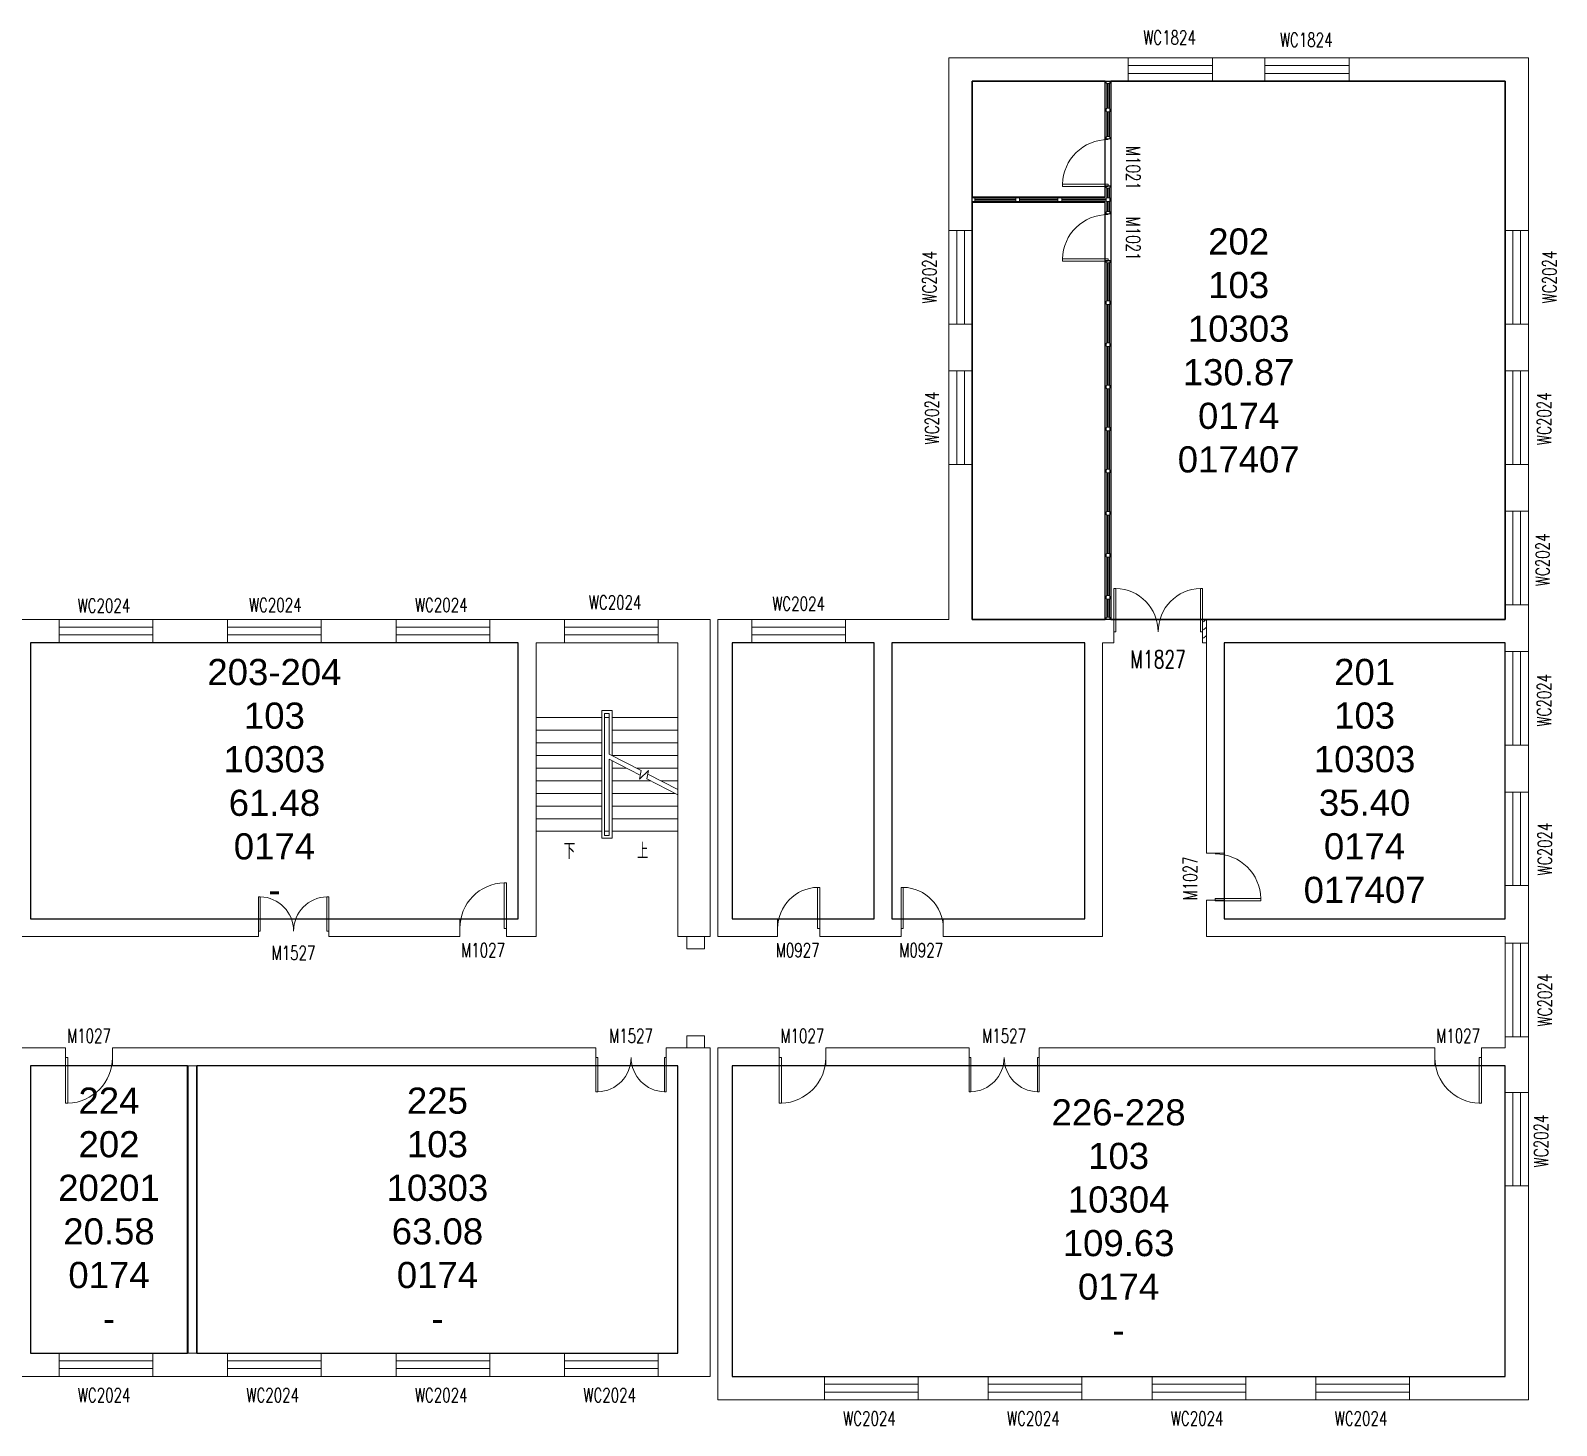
# Model space of a CAD drawing. Header units: millimetres. Extents: x 190226 to 280405, y 86175 to 115988.
# Drawn here: x 247806 to 280405, y 86175 to 115988 of the extents above; entities that cross this region are included whole.
import ezdxf

# ---------------------------------------------------------------- set-up
doc = ezdxf.new("R2010")
doc.units = ezdxf.units.MM
doc.header["$LTSCALE"] = 1000
doc.linetypes.add('DASH', pattern=[0.35, 0.25, -0.1])
doc.layers.add('body', color=30, linetype='Continuous', lineweight=15)
for name, color, linetype in [('RM', 4, 'Continuous'), ('RM$', 5, 'Continuous'), ('RM$TXT', 5, 'Continuous')]:
    doc.layers.add(name, color=color, linetype=linetype)
doc.styles.add('_TCH_DIM', font='SIMPLEX', dxfattribs={"bigfont": 'GBCBIG'})
doc.styles.add('_TCH_WINDOW', font='SIMPLEX', dxfattribs={"height": 3.5, "bigfont": 'GBCBIG'})
doc.styles.get("Standard").update_dxf_attribs({"font": 'arial.ttf'})

# ---------------------------------------------------------------- blocks, each defined once
blk = doc.blocks.new('$TCHSYS$WIN2D')
for p, q in [((-0.5, 0.5), (0.5, 0.5)), ((-0.5, 0.5), (-0.5, -0.5)), ((0.5, 0.5), (0.5, -0.5)), ((0.5, 0.167), (-0.5, 0.167)), ((0.5, -0.167), (-0.5, -0.167)), ((-0.5, -0.5), (0.5, -0.5))]:
    blk.add_line(p, q)
blk = doc.blocks.new('$DorLib2D$00000001')
for p, q in [((0.45, 0.975), (0.5, 0.975)), ((0.45, 0), (0.45, 0.975)), ((0.5, 0), (0.5, 0.975)), ((0.5, 0), (0.45, 0))]:
    blk.add_line(p, q)
at = {"lineweight": 13}
blk.add_arc((0.475, 0), 0.975, 91.4693, 180, dxfattribs=at)
blk = doc.blocks.new('$DorLib2D$00000002')
for p, q in [((-0.5, 0), (-0.5, 0.4875)), ((-0.475, 0.4875), (-0.5, 0.4875)), ((-0.475, 0), (-0.475, 0.4875)), ((0.475, 0), (0.475, 0.4875)), ((0.475, 0.4875), (0.5, 0.4875)), ((0.5, 0), (0.5, 0.4875)), ((-0.5, 0), (-0.475, 0)), ((0.5, 0), (0.475, 0))]:
    blk.add_line(p, q)
at = {"lineweight": 13}
for centre, start, end in [((-0.4875, 0), 0, 88.53072), ((0.4875, 0), 91.46928, 180)]:
    blk.add_arc(centre, 0.4875, start, end, dxfattribs=at)

msp = doc.modelspace()

# ---------------------------------------------------------------- hatches: boundary and pattern name
at = {"layer": 'body'}
h = msp.add_hatch(dxfattribs=at)
h.set_pattern_fill('普通砖', color=30, scale=50, style=0)
h.set_pattern_definition([(45, (-10617.27, 11142.61), (-88.388383, 88.388383), [])])
h.paths.add_polyline_path([(272926, 103404), (272866, 103404), (272866, 102904), (272926, 102904)])

# ---------------------------------------------------------------- linework, layer by layer
at = {"layer": 'body', "color": 30}
for p, q in [((271256, 115404), (267426, 115404)), ((267426, 115404), (267426, 111939)), ((271256, 114904), (271256, 115404)), ((274176, 115404), (273056, 115404)), ((273056, 115404), (273056, 114904)), ((274176, 114904), (274176, 115404)), ((279806, 115404), (275976, 115404)), ((275976, 115404), (275976, 114904)), ((279806, 111714), (279806, 115404)), ((267926, 114904), (271256, 114904)), ((267926, 114904), (267926, 111939)), ((270796, 114854), (270796, 114328)), ((270821, 114854), (270821, 114328)), ((270831, 114854), (270831, 114328)), ((270856, 114854), (270856, 114328)), ((271256, 114904), (279306, 114904)), ((273056, 114904), (274176, 114904)), ((279306, 114904), (279306, 111714)), ((270796, 114248), (270796, 113722)), ((270821, 114248), (270821, 113722)), ((270831, 114248), (270831, 113722)), ((270856, 114248), (270856, 113722)), ((270796, 112622), (270796, 112412)), ((270821, 112622), (270821, 112412)), ((270831, 112622), (270831, 112412)), ((270856, 112622), (270856, 112412)), ((268856, 112402), (267976, 112402)), ((268856, 112377), (267976, 112377)), ((268856, 112367), (267976, 112367)), ((268856, 112342), (267976, 112342)), ((269756, 112402), (268936, 112402)), ((269756, 112377), (268936, 112377)), ((269756, 112367), (268936, 112367)), ((269756, 112342), (268936, 112342)), ((270786, 112402), (269836, 112402)), ((270786, 112377), (269836, 112377)), ((270786, 112367), (269836, 112367)), ((270786, 112342), (269836, 112342)), ((270796, 112332), (270796, 112122)), ((270821, 112332), (270821, 112122)), ((270831, 112332), (270831, 112122)), ((270856, 112332), (270856, 112122)), ((267426, 111939), (267426, 111714)), ((267926, 111714), (267926, 111939)), ((267426, 111714), (267926, 111714)), ((267926, 103404), (267926, 111714)), ((279306, 111714), (279306, 103404)), ((279306, 111714), (279806, 111714)), ((270796, 111022), (270796, 110212)), ((270821, 111022), (270821, 110212)), ((270831, 111022), (270831, 110212)), ((270856, 111022), (270856, 110212)), ((270796, 110132), (270796, 109312)), ((270821, 110132), (270821, 109312)), ((270831, 110132), (270831, 109312)), ((270856, 110132), (270856, 109312)), ((267426, 109714), (267426, 108714)), ((267926, 109714), (267426, 109714)), ((279806, 109714), (279306, 109714)), ((279306, 109714), (279306, 108714)), ((279806, 108714), (279806, 109714)), ((270796, 109232), (270796, 108412)), ((270821, 109232), (270821, 108412)), ((270831, 109232), (270831, 108412)), ((270856, 109232), (270856, 108412)), ((267426, 108714), (267926, 108714)), ((279306, 108714), (279806, 108714)), ((270796, 108332), (270796, 107512)), ((270821, 108332), (270821, 107512)), ((270831, 108332), (270831, 107512)), ((270856, 108332), (270856, 107512)), ((270796, 107432), (270796, 106612)), ((270821, 107432), (270821, 106612)), ((270831, 107432), (270831, 106612)), ((270856, 107432), (270856, 106612)), ((267926, 106714), (267426, 106714)), ((267426, 106714), (267426, 103404)), ((279306, 106714), (279306, 105714)), ((279806, 106714), (279306, 106714)), ((279806, 106089), (279806, 106714)), ((270796, 106532), (270796, 105712)), ((270821, 106532), (270821, 105712)), ((270831, 106532), (270831, 105712)), ((270856, 106532), (270856, 105712)), ((279806, 105714), (279806, 106089)), ((270796, 105632), (270796, 104812)), ((270821, 105632), (270821, 104812)), ((270831, 105632), (270831, 104812)), ((270856, 105632), (270856, 104812)), ((279306, 105714), (279806, 105714)), ((270796, 104732), (270796, 103912)), ((270821, 104732), (270821, 103912)), ((270831, 104732), (270831, 103912)), ((270856, 104732), (270856, 103912)), ((270796, 103832), (270796, 103454)), ((270821, 103832), (270821, 103454)), ((270831, 103832), (270831, 103454)), ((270856, 103832), (270856, 103454)), ((279806, 103714), (279306, 103714)), ((279806, 103214), (279806, 103714)), ((248416, 103404), (247616, 103404)), ((248416, 102904), (248416, 103404)), ((252016, 103404), (250416, 103404)), ((250416, 103404), (250416, 102904)), ((252016, 102904), (252016, 103404)), ((255616, 103404), (254016, 103404)), ((254016, 103404), (254016, 102904)), ((255616, 102904), (255616, 103404)), ((258416, 103404), (257616, 103404)), ((257616, 103404), (257616, 102904)), ((259216, 103404), (258416, 103404)), ((259216, 102904), (259216, 103404)), ((262326, 103404), (261216, 103404)), ((261216, 103404), (261216, 102904)), ((262326, 96624), (262326, 103404)), ((262486, 103404), (262486, 96624)), ((263216, 103404), (262486, 103404)), ((263216, 102904), (263216, 103404)), ((266016, 103404), (265216, 103404)), ((265216, 103404), (265216, 102904)), ((267426, 103404), (266016, 103404)), ((270946, 103404), (267926, 103404)), ((270946, 103404), (270946, 102904)), ((272926, 103404), (272846, 103404)), ((272846, 103404), (272846, 102904)), ((279306, 103404), (272926, 103404)), ((272926, 103404), (272926, 98404)), ((273556, 103404), (273676, 103404)), ((279806, 102714), (279806, 103214)), ((247806, 102904), (248416, 102904)), ((247806, 97004), (247806, 102904)), ((250416, 102904), (252016, 102904)), ((254016, 102904), (255616, 102904)), ((257616, 102904), (258226, 102904)), ((258226, 97004), (258226, 102904)), ((258606, 102904), (259216, 102904)), ((258606, 96624), (258606, 102904)), ((261636, 102904), (258606, 102904)), ((258606, 102904), (258606, 101304)), ((261216, 102904), (261636, 102904)), ((261636, 96624), (261636, 102904)), ((261636, 101304), (261636, 102904)), ((262796, 102904), (262796, 97004)), ((262796, 102904), (263216, 102904)), ((265216, 102904), (265826, 102904)), ((265826, 97004), (265826, 102904)), ((266206, 97004), (266206, 102904)), ((267616, 102904), (266206, 102904)), ((270326, 102904), (267616, 102904)), ((270326, 102904), (270326, 97004)), ((270706, 102904), (270706, 96624)), ((270706, 102904), (270946, 102904)), ((272846, 102904), (272926, 102904)), ((279306, 102904), (273306, 102904)), ((273306, 98404), (273306, 102904)), ((279306, 102904), (279306, 102714)), ((279306, 102714), (279806, 102714)), ((260231, 101454), (260011, 101454)), ((260011, 101454), (260011, 98724)), ((260171, 101394), (260071, 101394)), ((260071, 101394), (260071, 98784)), ((260171, 100526), (260171, 101394)), ((260231, 100495), (260231, 101454)), ((258606, 99765), (258606, 101304)), ((258606, 101304), (260011, 101304)), ((260011, 101304), (258606, 101304)), ((260071, 101304), (260071, 98874)), ((260171, 101304), (260071, 101304)), ((260171, 100526), (260171, 101304)), ((261636, 101304), (260231, 101304)), ((261636, 101304), (260231, 101304)), ((261636, 101304), (261636, 98874)), ((258606, 101034), (260011, 101034)), ((258606, 100764), (260011, 100764)), ((261636, 101034), (260231, 101034)), ((261636, 100764), (260231, 100764)), ((258606, 100494), (260011, 100494)), ((260852, 100172), (260171, 100526)), ((260171, 98874), (260171, 100413)), ((260830, 100071), (260171, 100413)), ((260171, 98784), (260171, 100413)), ((261636, 100494), (260232, 100494)), ((279806, 100714), (279306, 100714)), ((279306, 100714), (279306, 99714)), ((279806, 99714), (279806, 100714)), ((258606, 100224), (260011, 100224)), ((260231, 98724), (260231, 100382)), ((260535, 100224), (260231, 100224)), ((261636, 100224), (260752, 100224)), ((260812, 99989), (260852, 100172)), ((261010, 100171), (260812, 99989)), ((260972, 99997), (261010, 100171)), ((261636, 99765), (260994, 100098)), ((258606, 99954), (260011, 99954)), ((261054, 99954), (260231, 99954)), ((261636, 99652), (260972, 99997)), ((261636, 99954), (261271, 99954)), ((258606, 99684), (260011, 99684)), ((258606, 98874), (258606, 99652)), ((261574, 99684), (260231, 99684)), ((279306, 99714), (279806, 99714)), ((258606, 99414), (260011, 99414)), ((258606, 99144), (260011, 99144)), ((261636, 99414), (260231, 99414)), ((261636, 99144), (260231, 99144)), ((258606, 98874), (260011, 98874)), ((260171, 98874), (260071, 98874)), ((260071, 98784), (260171, 98784)), ((261636, 98874), (260231, 98874)), ((260011, 98724), (260231, 98724)), ((272926, 98404), (273306, 98404)), ((279806, 97714), (279306, 97714)), ((279306, 97714), (279306, 97004)), ((279806, 96814), (279806, 97714)), ((273306, 97404), (272926, 97404)), ((272926, 97404), (272926, 96624)), ((273306, 97004), (273306, 97404)), ((252713, 97004), (247806, 97004)), ((252676, 96624), (252676, 97004)), ((256976, 97004), (254176, 97004)), ((254176, 96624), (254176, 97004)), ((256976, 96624), (256976, 97004)), ((258226, 97004), (257976, 97004)), ((257976, 97004), (257976, 96624)), ((263766, 97004), (262796, 97004)), ((263766, 96624), (263766, 97004)), ((265826, 97004), (264666, 97004)), ((264666, 97004), (264666, 96624)), ((266406, 97004), (266206, 97004)), ((266406, 96624), (266406, 97004)), ((270326, 97004), (267306, 97004)), ((267306, 97004), (267306, 96624)), ((273306, 97004), (279306, 97004)), ((247616, 96624), (252676, 96624)), ((254176, 96624), (256976, 96624)), ((257976, 96624), (258606, 96624)), ((261636, 96624), (262326, 96624)), ((262486, 96624), (263766, 96624)), ((264666, 96624), (266016, 96624)), ((266016, 96624), (266406, 96624)), ((267306, 96624), (270706, 96624)), ((272926, 96624), (279306, 96624)), ((279306, 96624), (279306, 94484)), ((279806, 96484), (279806, 96814)), ((279306, 96484), (279806, 96484)), ((248556, 94244), (247616, 94244)), ((248556, 93864), (248556, 94244)), ((259886, 94244), (249556, 94244)), ((249556, 94244), (249556, 93864)), ((262326, 94244), (261386, 94244)), ((261386, 94244), (261386, 93864)), ((262326, 87224), (262326, 94244)), ((262486, 94244), (262486, 86724)), ((263796, 94244), (262486, 94244)), ((263796, 93864), (263796, 94244)), ((266916, 94244), (264796, 94244)), ((264796, 94244), (264796, 93864)), ((267856, 94244), (266916, 94244)), ((267856, 93864), (267856, 94244)), ((277806, 94244), (269356, 94244)), ((269356, 94244), (269356, 93864)), ((277806, 93864), (277806, 94244)), ((278806, 94244), (278806, 93864)), ((278806, 94244), (279306, 94244)), ((279806, 94484), (279306, 94484)), ((279306, 94484), (279306, 94244)), ((279806, 94054), (279806, 94484)), ((279806, 93294), (279806, 94054)), ((247806, 93864), (248556, 93864)), ((247806, 87724), (247806, 93864)), ((249556, 93864), (259886, 93864)), ((251158, 87724), (251158, 93864)), ((251170, 87724), (251170, 93864)), ((251170, 93864), (251350, 93864)), ((251350, 87724), (251350, 93864)), ((251362, 87724), (251362, 93864)), ((261386, 93864), (261636, 93864)), ((261636, 87724), (261636, 93864)), ((262796, 93864), (262796, 87224)), ((262796, 93864), (263796, 93864)), ((264796, 93864), (266916, 93864)), ((266916, 93864), (267856, 93864)), ((269356, 93864), (277806, 93864)), ((278806, 93864), (279306, 93864)), ((279306, 93864), (279306, 93294)), ((279306, 93294), (279306, 87224)), ((279306, 93294), (279806, 93294)), ((279806, 91294), (279306, 91294)), ((279806, 86724), (279806, 91294)), ((248416, 87724), (247806, 87724)), ((248416, 87224), (248416, 87724)), ((252016, 87724), (250416, 87724)), ((250416, 87724), (250416, 87224)), ((251170, 87724), (251350, 87724)), ((252016, 87224), (252016, 87724)), ((255616, 87724), (254016, 87724)), ((254016, 87724), (254016, 87224)), ((255616, 87224), (255616, 87724)), ((259216, 87724), (257616, 87724)), ((257616, 87724), (257616, 87224)), ((259216, 87224), (259216, 87724)), ((261636, 87724), (261216, 87724)), ((261216, 87724), (261216, 87224)), ((247616, 87224), (248416, 87224)), ((250416, 87224), (252016, 87224)), ((254016, 87224), (255616, 87224)), ((257616, 87224), (259216, 87224)), ((261216, 87224), (262326, 87224)), ((264766, 87224), (262796, 87224)), ((264766, 86724), (264766, 87224)), ((266916, 87224), (266766, 87224)), ((266766, 87224), (266766, 86724)), ((268266, 87224), (266916, 87224)), ((268266, 86724), (268266, 87224)), ((271766, 87224), (270266, 87224)), ((270266, 87224), (270266, 86724)), ((271766, 86724), (271766, 87224)), ((275266, 87224), (273766, 87224)), ((273766, 87224), (273766, 86724)), ((275266, 86724), (275266, 87224)), ((279306, 87224), (277266, 87224)), ((277266, 87224), (277266, 86724)), ((262486, 86724), (264766, 86724)), ((266766, 86724), (266916, 86724)), ((266916, 86724), (268266, 86724)), ((270266, 86724), (271766, 86724)), ((273766, 86724), (275266, 86724)), ((277266, 86724), (279806, 86724))]:
    msp.add_line(p, q, dxfattribs=at)
at = {"layer": 'body', "color": 30, "linetype": 'DASH'}
for p, q in [((254726, 102904), (254906, 102904)), ((254726, 97004), (254906, 97004))]:
    msp.add_line(p, q, dxfattribs=at)
at = {"layer": 'body'}
msp.add_line((259886, 94244), (259886, 93864), dxfattribs=at)
at = {"layer": 'body', "color": 30}
for points in [[(270886, 113672), (270886, 114904), (270766, 114904), (270766, 113672), (270886, 113672)], [(270786, 114904), (270786, 114864), (270796, 114854), (270856, 114854), (270866, 114864), (270866, 114904)], [(270856, 114248), (270796, 114248), (270786, 114258), (270786, 114318), (270796, 114328), (270856, 114328), (270866, 114318), (270866, 114258)], [(270786, 113672), (270786, 113712), (270796, 113722), (270856, 113722), (270866, 113712), (270866, 113672)], [(270766, 112432), (267926, 112432), (267926, 112312), (270766, 112312), (270766, 112072), (270886, 112072), (270886, 112672), (270766, 112672), (270766, 112432)], [(270786, 112672), (270786, 112632), (270796, 112622), (270856, 112622), (270866, 112632), (270866, 112672)], [(267926, 112412), (267966, 112412), (267976, 112402), (267976, 112342), (267966, 112332), (267926, 112332)], [(268926, 112332), (268866, 112332), (268856, 112342), (268856, 112402), (268866, 112412), (268926, 112412), (268936, 112402), (268936, 112342)], [(269826, 112332), (269766, 112332), (269756, 112342), (269756, 112402), (269766, 112412), (269826, 112412), (269836, 112402), (269836, 112342)], [(270856, 112332), (270796, 112332), (270786, 112342), (270786, 112402), (270796, 112412), (270856, 112412), (270866, 112402), (270866, 112342)], [(270786, 112072), (270786, 112112), (270796, 112122), (270856, 112122), (270866, 112112), (270866, 112072)], [(270886, 103404), (270886, 111072), (270766, 111072), (270766, 103404), (270886, 103404)], [(270786, 111072), (270786, 111032), (270796, 111022), (270856, 111022), (270866, 111032), (270866, 111072)], [(270856, 110132), (270796, 110132), (270786, 110142), (270786, 110202), (270796, 110212), (270856, 110212), (270866, 110202), (270866, 110142)], [(270856, 109232), (270796, 109232), (270786, 109242), (270786, 109302), (270796, 109312), (270856, 109312), (270866, 109302), (270866, 109242)], [(270856, 108332), (270796, 108332), (270786, 108342), (270786, 108402), (270796, 108412), (270856, 108412), (270866, 108402), (270866, 108342)], [(270856, 107432), (270796, 107432), (270786, 107442), (270786, 107502), (270796, 107512), (270856, 107512), (270866, 107502), (270866, 107442)], [(270856, 106532), (270796, 106532), (270786, 106542), (270786, 106602), (270796, 106612), (270856, 106612), (270866, 106602), (270866, 106542)], [(270856, 105632), (270796, 105632), (270786, 105642), (270786, 105702), (270796, 105712), (270856, 105712), (270866, 105702), (270866, 105642)], [(270856, 104732), (270796, 104732), (270786, 104742), (270786, 104802), (270796, 104812), (270856, 104812), (270866, 104802), (270866, 104742)], [(270856, 103832), (270796, 103832), (270786, 103842), (270786, 103902), (270796, 103912), (270856, 103912), (270866, 103902), (270866, 103842)], [(270786, 103404), (270786, 103444), (270796, 103454), (270856, 103454), (270866, 103444), (270866, 103404)], [(262206, 96624), (261826, 96624), (261826, 96364), (262206, 96364)], [(262206, 94504), (261826, 94504), (261826, 94244), (262206, 94244)]]:
    msp.add_lwpolyline(points, close=True, dxfattribs=at)
at = {"layer": 'RM'}
for points in [[(267926, 114904), (267926, 112432), (270766, 112432), (270766, 114904)], [(270886, 114904), (270886, 103404), (279306, 103404), (279306, 114904)], [(267926, 112312), (267926, 103404), (270766, 103404), (270766, 112312)], [(262796, 102904), (262796, 97004), (265826, 97004), (265826, 102904)], [(266206, 102904), (266206, 97004), (270326, 97004), (270326, 102904)]]:
    msp.add_lwpolyline(points, close=True, dxfattribs=at)
at = {"layer": 'RM$'}
for points in [[(267926, 114904), (279306, 114904), (279306, 103404), (267926, 103404)], [(247806, 102904), (247806, 97004), (258226, 97004), (258226, 102904)], [(273306, 102904), (273306, 97004), (279306, 97004), (279306, 102904)], [(247806, 93864), (247806, 87724), (251158, 87724), (251158, 93864)], [(251362, 93864), (251362, 87724), (261636, 87724), (261636, 93864)], [(262796, 93864), (262796, 87224), (279306, 87224), (279306, 93864)]]:
    msp.add_lwpolyline(points, close=True, dxfattribs=at)

# ---------------------------------------------------------------- block references
at = {"layer": 'body', "color": 30}
ref = msp.add_blockref('$TCHSYS$WIN2D', (272156, 115154), dxfattribs=dict(at, xscale=-1800, yscale=-500, zscale=-1800, rotation=180))
ref.add_attrib('A', 'WC1824', (271576, 115691), dxfattribs={"height": 297.5, "style": '_TCH_WINDOW', "width": 0.705882})
ref = msp.add_blockref('$TCHSYS$WIN2D', (275076, 115154), dxfattribs=dict(at, xscale=1800, yscale=-500, zscale=1800, rotation=180))
ref.add_attrib('A', 'WC1824', (274496, 115641), dxfattribs={"height": 297.5, "style": '_TCH_WINDOW', "width": 0.705882})
ref = msp.add_blockref('$DorLib2D$00000001', (270826, 113157), dxfattribs=dict(at, xscale=-1000, yscale=1000, zscale=1000, rotation=90))
ref.add_attrib('A', 'M1021', (271211, 113518), dxfattribs={"height": 297.5, "rotation": 270, "style": '_TCH_WINDOW', "width": 0.705882})
ref = msp.add_blockref('$DorLib2D$00000001', (270826, 111557), dxfattribs=dict(at, xscale=-1000, yscale=1000, zscale=1000, rotation=90))
ref.add_attrib('A', 'M1021', (271211, 112008), dxfattribs={"height": 297.5, "rotation": 270, "style": '_TCH_WINDOW', "width": 0.705882})
ref = msp.add_blockref('$TCHSYS$WIN2D', (267676, 110714), dxfattribs=dict(at, xscale=-2000, yscale=500, zscale=-2000, rotation=270))
ref.add_attrib('A', 'WC2024', (267162, 110154), dxfattribs={"height": 297.5, "rotation": 90, "style": '_TCH_WINDOW', "width": 0.705882})
ref = msp.add_blockref('$TCHSYS$WIN2D', (279556, 110714), dxfattribs=dict(at, xscale=2000, yscale=-500, zscale=2000, rotation=90))
ref.add_attrib('A', 'WC2024', (280405, 110159), dxfattribs={"height": 297.5, "rotation": 90, "style": '_TCH_WINDOW', "width": 0.705882})
ref = msp.add_blockref('$TCHSYS$WIN2D', (267676, 107714), dxfattribs=dict(at, xscale=2000, yscale=500, zscale=2000, rotation=270))
ref.add_attrib('A', 'WC2024', (267213, 107144), dxfattribs={"height": 297.5, "rotation": 90, "style": '_TCH_WINDOW', "width": 0.705882})
ref = msp.add_blockref('$TCHSYS$WIN2D', (279556, 107714), dxfattribs=dict(at, xscale=2000, yscale=-500, zscale=2000, rotation=90))
ref.add_attrib('A', 'WC2024', (280291, 107131), dxfattribs={"height": 297.5, "rotation": 90, "style": '_TCH_WINDOW', "width": 0.705882})
ref = msp.add_blockref('$TCHSYS$WIN2D', (279556, 104714), dxfattribs=dict(at, xscale=2000, yscale=-500, zscale=2000, rotation=90))
ref.add_attrib('A', 'WC2024', (280259, 104114), dxfattribs={"height": 297.5, "rotation": 90, "style": '_TCH_WINDOW', "width": 0.705882})
ref = msp.add_blockref('$DorLib2D$00000002', (271896, 103139), dxfattribs=dict(at, xscale=1900, yscale=-1900, zscale=1900, rotation=180))
ref.add_attrib('A', 'M1827', (271300, 102362), dxfattribs={"height": 376.8, "style": '_TCH_WINDOW', "width": 0.705882})
ref = msp.add_blockref('$TCHSYS$WIN2D', (249416, 103154), dxfattribs=dict(at, xscale=2000, yscale=-500, zscale=2000, rotation=180))
ref.add_attrib('A', 'WC2024', (248811, 103548), dxfattribs={"height": 297.5, "style": '_TCH_WINDOW', "width": 0.705882})
ref = msp.add_blockref('$TCHSYS$WIN2D', (253016, 103154), dxfattribs=dict(at, xscale=-2000, yscale=-500, zscale=-2000, rotation=180))
ref.add_attrib('A', 'WC2024', (252471, 103562), dxfattribs={"height": 297.5, "style": '_TCH_WINDOW', "width": 0.705882})
ref = msp.add_blockref('$TCHSYS$WIN2D', (256616, 103154), dxfattribs=dict(at, xscale=-2000, yscale=-500, zscale=-2000, rotation=180))
ref.add_attrib('A', 'WC2024', (256017, 103562), dxfattribs={"height": 297.5, "style": '_TCH_WINDOW', "width": 0.705882})
ref = msp.add_blockref('$TCHSYS$WIN2D', (260216, 103154), dxfattribs=dict(at, xscale=-2000, yscale=-500, zscale=-2000, rotation=180))
ref.add_attrib('A', 'WC2024', (259732, 103618), dxfattribs={"height": 297.5, "style": '_TCH_WINDOW', "width": 0.705882})
ref = msp.add_blockref('$TCHSYS$WIN2D', (264216, 103154), dxfattribs=dict(at, xscale=2000, yscale=-500, zscale=2000, rotation=180))
ref.add_attrib('A', 'WC2024', (263651, 103590), dxfattribs={"height": 297.5, "style": '_TCH_WINDOW', "width": 0.705882})
ref = msp.add_blockref('$TCHSYS$WIN2D', (279556, 101714), dxfattribs=dict(at, xscale=2000, yscale=-500, zscale=2000, rotation=90))
ref.add_attrib('A', 'WC2024', (280291, 101114), dxfattribs={"height": 297.5, "rotation": 90, "style": '_TCH_WINDOW', "width": 0.705882})
ref = msp.add_blockref('$TCHSYS$WIN2D', (279556, 98714), dxfattribs=dict(at, xscale=2000, yscale=-500, zscale=2000, rotation=90))
ref.add_attrib('A', 'WC2024', (280307, 97934), dxfattribs={"height": 297.5, "rotation": 90, "style": '_TCH_WINDOW', "width": 0.705882})
ref = msp.add_blockref('$DorLib2D$00000001', (273116, 97889), dxfattribs=dict(at, xscale=1000, yscale=1000, zscale=1000, rotation=270))
ref.add_attrib('A', 'M1027', (272730, 97400), dxfattribs={"height": 297.5, "rotation": 90, "style": '_TCH_WINDOW', "width": 0.705882})
ref = msp.add_blockref('$DorLib2D$00000002', (253426, 96743), dxfattribs=dict(at, xscale=1500, yscale=-1500, zscale=1500, rotation=180))
ref.add_attrib('A', 'M1527', (252956, 96129), dxfattribs={"height": 297.5, "style": '_TCH_WINDOW', "width": 0.705882})
ref = msp.add_blockref('$DorLib2D$00000001', (257476, 96799), dxfattribs=dict(at, xscale=-1000, yscale=-1000, zscale=-1000, rotation=180))
ref.add_attrib('A', 'M1027', (257006, 96185), dxfattribs={"height": 297.5, "style": '_TCH_WINDOW', "width": 0.705882})
ref = msp.add_blockref('$DorLib2D$00000001', (264216, 96799), dxfattribs=dict(at, xscale=-900, yscale=-900, zscale=-900, rotation=180))
ref.add_attrib('A', 'M0927', (263726, 96185), dxfattribs={"height": 297.5, "style": '_TCH_WINDOW', "width": 0.705882})
ref = msp.add_blockref('$DorLib2D$00000001', (266856, 96799), dxfattribs=dict(at, xscale=900, yscale=-900, zscale=900, rotation=180))
ref.add_attrib('A', 'M0927', (266366, 96185), dxfattribs={"height": 297.5, "style": '_TCH_WINDOW', "width": 0.705882})
ref = msp.add_blockref('$TCHSYS$WIN2D', (279556, 95484), dxfattribs=dict(at, xscale=2000, yscale=-500, zscale=2000, rotation=90))
ref.add_attrib('A', 'WC2024', (280307, 94704), dxfattribs={"height": 297.5, "rotation": 90, "style": '_TCH_WINDOW', "width": 0.705882})
ref = msp.add_blockref('$DorLib2D$00000001', (249056, 94039), dxfattribs=dict(at, xscale=1000, yscale=1000, zscale=1000, rotation=180))
ref.add_attrib('A', 'M1027', (248586, 94355), dxfattribs={"height": 297.5, "style": '_TCH_WINDOW', "width": 0.705882})
ref = msp.add_blockref('$DorLib2D$00000002', (260636, 94039), dxfattribs=dict(at, xscale=1500, yscale=1500, zscale=1500, rotation=180))
ref.add_attrib('A', 'M1527', (260166, 94355), dxfattribs={"height": 297.5, "style": '_TCH_WINDOW', "width": 0.705882})
ref = msp.add_blockref('$DorLib2D$00000001', (264296, 94039), dxfattribs=dict(at, xscale=1000, yscale=1000, zscale=1000, rotation=180))
ref.add_attrib('A', 'M1027', (263826, 94355), dxfattribs={"height": 297.5, "style": '_TCH_WINDOW', "width": 0.705882})
ref = msp.add_blockref('$DorLib2D$00000002', (268606, 94039), dxfattribs=dict(at, xscale=-1500, yscale=1500, zscale=-1500, rotation=180))
ref.add_attrib('A', 'M1527', (268136, 94355), dxfattribs={"height": 297.5, "style": '_TCH_WINDOW', "width": 0.705882})
ref = msp.add_blockref('$DorLib2D$00000001', (278306, 94039), dxfattribs=dict(at, xscale=-1000, yscale=1000, zscale=-1000, rotation=180))
ref.add_attrib('A', 'M1027', (277836, 94355), dxfattribs={"height": 297.5, "style": '_TCH_WINDOW', "width": 0.705882})
ref = msp.add_blockref('$TCHSYS$WIN2D', (279556, 92294), dxfattribs=dict(at, xscale=2000, yscale=-500, zscale=2000, rotation=90))
ref.add_attrib('A', 'WC2024', (280227, 91694), dxfattribs={"height": 297.5, "rotation": 90, "style": '_TCH_WINDOW', "width": 0.705882})
ref = msp.add_blockref('$TCHSYS$WIN2D', (249416, 87474), dxfattribs=dict(at, xscale=2000, yscale=500, zscale=2000))
ref.add_attrib('A', 'WC2024', (248816, 86675), dxfattribs={"height": 297.5, "style": '_TCH_WINDOW', "width": 0.705882})
ref = msp.add_blockref('$TCHSYS$WIN2D', (253016, 87474), dxfattribs=dict(at, xscale=2000, yscale=500, zscale=2000))
ref.add_attrib('A', 'WC2024', (252416, 86675), dxfattribs={"height": 297.5, "style": '_TCH_WINDOW', "width": 0.705882})
ref = msp.add_blockref('$TCHSYS$WIN2D', (256616, 87474), dxfattribs=dict(at, xscale=2000, yscale=500, zscale=2000))
ref.add_attrib('A', 'WC2024', (256016, 86675), dxfattribs={"height": 297.5, "style": '_TCH_WINDOW', "width": 0.705882})
ref = msp.add_blockref('$TCHSYS$WIN2D', (260216, 87474), dxfattribs=dict(at, xscale=2000, yscale=500, zscale=2000))
ref.add_attrib('A', 'WC2024', (259616, 86675), dxfattribs={"height": 297.5, "style": '_TCH_WINDOW', "width": 0.705882})
ref = msp.add_blockref('$TCHSYS$WIN2D', (265766, 86974), dxfattribs=dict(at, xscale=-2000, yscale=500, zscale=-2000))
ref.add_attrib('A', 'WC2024', (265166, 86175), dxfattribs={"height": 297.5, "style": '_TCH_WINDOW', "width": 0.705882})
ref = msp.add_blockref('$TCHSYS$WIN2D', (269266, 86974), dxfattribs=dict(at, xscale=-2000, yscale=500, zscale=-2000))
ref.add_attrib('A', 'WC2024', (268666, 86175), dxfattribs={"height": 297.5, "style": '_TCH_WINDOW', "width": 0.705882})
ref = msp.add_blockref('$TCHSYS$WIN2D', (272766, 86974), dxfattribs=dict(at, xscale=-2000, yscale=500, zscale=-2000))
ref.add_attrib('A', 'WC2024', (272166, 86175), dxfattribs={"height": 297.5, "style": '_TCH_WINDOW', "width": 0.705882})
ref = msp.add_blockref('$TCHSYS$WIN2D', (276266, 86974), dxfattribs=dict(at, xscale=-2000, yscale=500, zscale=-2000))
ref.add_attrib('A', 'WC2024', (275666, 86175), dxfattribs={"height": 297.5, "style": '_TCH_WINDOW', "width": 0.705882})

# ---------------------------------------------------------------- texts
at = {"layer": 'body', "color": 30, "style": '_TCH_DIM'}
for s, p in [('下', (259198, 98284)), ('下', (259198, 98284)), ('下', (259198, 98284)), ('下', (259198, 98284)), ('下', (259198, 98284)), ('上', (260762, 98284)), ('上', (260762, 98284)), ('上', (260762, 98284)), ('上', (260762, 98284)), ('上', (260762, 98284))]:
    msp.add_text(s, height=338, dxfattribs=at).set_placement(p)
at = {"layer": 'RM$TXT', "char_height": 558.8, "attachment_point": 8}
for s, insert in [('202^M^J103^M^J10303^M^J130.87^M^J0174^M^J017407^M^J', (273616, 106535)), ('203-204^M^J103^M^J10303^M^J61.48^M^J0174^M^J-^M^J', (253016, 97341)), ('201^M^J103^M^J10303^M^J35.40^M^J0174^M^J017407^M^J', (276306, 97335)), ('224^M^J202^M^J20201^M^J20.58^M^J0174^M^J-^M^J', (249482, 88181)), ('225^M^J103^M^J10303^M^J63.08^M^J0174^M^J-^M^J', (256499, 88181)), ('226-228^M^J103^M^J10304^M^J109.63^M^J0174^M^J-^M^J', (271051, 87931))]:
    msp.add_mtext(s, dxfattribs=dict(at, insert=insert))

doc.saveas('drawing.dxf')
